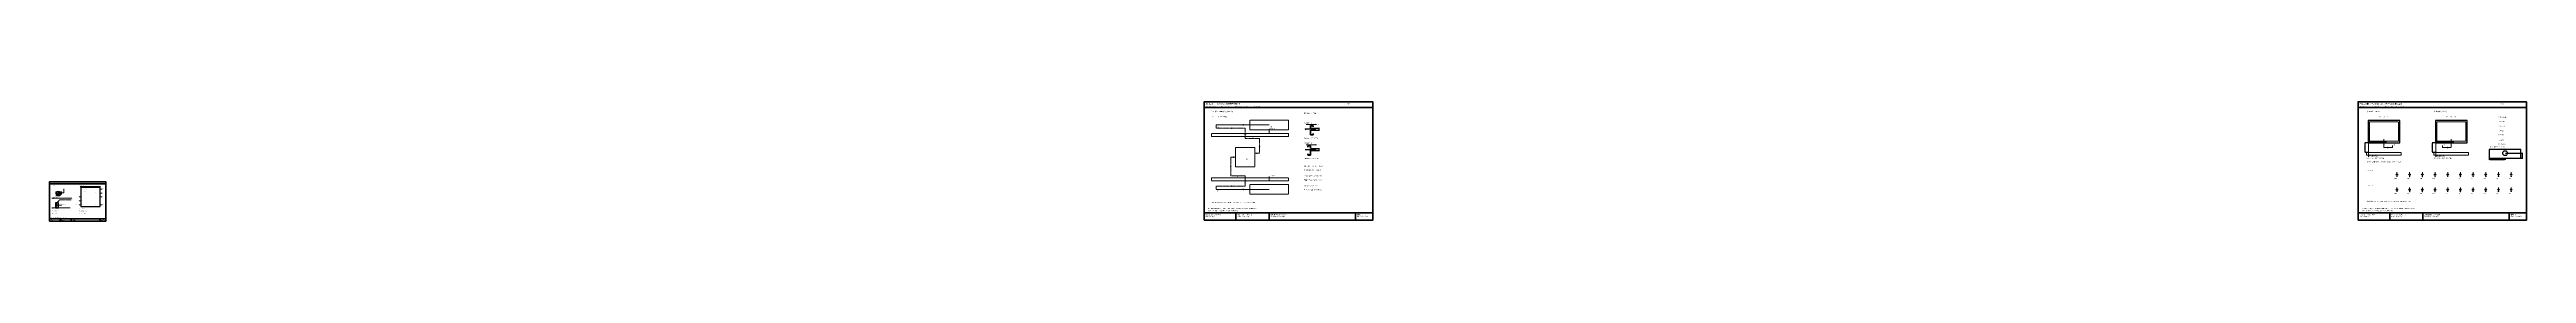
# Model space of a CAD drawing. Header units: millimetres. Extents: x 50 to 612415, y 2 to 4150.
# Drawn here: x 384005 to 409767, y 5 to 1245 of the extents above; entities that cross this region are included whole.
import ezdxf

# ---------------------------------------------------------------- set-up
doc = ezdxf.new("R2010")
doc.units = ezdxf.units.MM
doc.linetypes.add('CENTER', pattern=[5.08, 3.175, -0.635, 0.635, -0.635])
doc.linetypes.add('DASHED', pattern=[1.524, 1.27, -0.254])
for name, color, linetype, lineweight in [('CENTER', 8, 'CENTER', 13), ('DIM', 7, 'Continuous', 13), ('FRAME', 7, 'Continuous', 35), ('HIDDEN', 8, 'DASHED', 13), ('NOTE', 7, 'Continuous', 18), ('OUTLINE', 7, 'Continuous', 25)]:
    doc.layers.add(name, color=color, linetype=linetype, lineweight=lineweight)
doc.styles.add('CN', font='Arial Unicode.ttf')
doc.dimstyles.new('D1_A2', dxfattribs={"dimtxt": 3.6, "dimasz": 2.2, "dimexe": 1.2, "dimexo": 1, "dimgap": 0.8, "dimtad": 1, "dimdsep": 46, "dimtxsty": 'CN', "dimcen": 2.5, "dimclrd": 7, "dimclre": 7, "dimclrt": 7, "dimazin": 3, "dimtfac": 1, "dimtmove": 0, "dimatfit": 3})
doc.dimstyles.new('D3_A2', dxfattribs={"dimtxt": 10.8, "dimasz": 6.6, "dimexe": 3.6, "dimexo": 3, "dimgap": 2.4, "dimtad": 1, "dimdsep": 46, "dimtxsty": 'CN', "dimcen": 2.5, "dimclrd": 7, "dimclre": 7, "dimclrt": 7, "dimazin": 3, "dimtfac": 1, "dimtmove": 0, "dimatfit": 3})

msp = doc.modelspace()

# ---------------------------------------------------------------- linework, layer by layer
at = {"layer": 'CENTER'}
for p, q in [((396290, 970), (396297.5, 973)), ((396440, 970), (396290, 970)), ((396290, 970), (396297.5, 967)), ((396440, 942), (396437, 934.5)), ((396440, 914), (396440, 942)), ((396440, 942), (396443, 934.5)), ((396515, 865), (396522.5, 868)), ((396590, 865), (396515, 865)), ((396515, 865), (396522.5, 862)), ((396590, 787.5), (396587, 780)), ((396590, 710), (396590, 787.5)), ((396590, 787.5), (396593, 780)), ((396290, 572.5), (396287, 580)), ((396290, 670), (396290, 572.5)), ((396290, 572.5), (396293, 580)), ((396315, 670), (396322.5, 673)), ((396340, 670), (396315, 670)), ((396315, 670), (396322.5, 667)), ((396540, 710), (396565, 710)), ((396565, 710), (396557.5, 713)), ((396565, 710), (396557.5, 707)), ((396290, 475), (396365, 475)), ((396290, 370), (396297.5, 373)), ((396440, 370), (396290, 370)), ((396290, 370), (396297.5, 367)), ((396365, 475), (396357.5, 478)), ((396365, 475), (396357.5, 472)), ((396440, 398), (396437, 405.5)), ((396440, 426), (396440, 398)), ((396440, 398), (396443, 405.5)), ((384112, 228), (384230, 228)), ((384230, 228), (384227.5, 229)), ((384230, 228), (384227.5, 227))]:
    msp.add_line(p, q, dxfattribs=at)
for points in [[(396540, 710), (396590, 710), (396590, 865), (396440, 865), (396440, 885), (396440, 914), (396440, 970), (396140, 970), (396140, 1000)], [(396340, 670), (396290, 670), (396290, 475), (396440, 475), (396440, 455), (396440, 426), (396440, 370), (396140, 370), (396140, 340)], [(384082, 145), (384082, 197), (384112, 228)]]:
    msp.add_lwpolyline(points, dxfattribs=at)
at = {"layer": 'DIM'}
for p, q in [((397074, 1008), (397182, 1008)), ((397074, 798), (397182, 798)), ((397182, 1008), (397174.5, 1011)), ((397182, 1008), (397174.5, 1005)), ((397182, 798), (397174.5, 801)), ((397182, 798), (397174.5, 795))]:
    msp.add_line(p, q, dxfattribs=at)
for points in [[(396440, 914), (396690, 914), (396690, 959)], [(408285, 827.5), (408125, 827.5), (408125, 672.5)], [(408985, 827.5), (408825, 827.5), (408825, 672.5)], [(384095, 300), (384155, 300), (384155, 341)], [(396440, 426), (396690, 426), (396690, 471)], [(384082, 171), (384128, 171), (384128, 177)]]:
    msp.add_lwpolyline(points, dxfattribs=at)
for centre, radius in [((396440, 914), 1.65), ((408285, 827.5), 1.65), ((408985, 827.5), 1.65), ((384095, 300), 0.55), ((396440, 426), 1.65), ((384082, 171), 0.55)]:
    msp.add_circle(centre, radius, dxfattribs=at)
at = {"layer": 'FRAME'}
for p, q in [((396015, 1185), (397767, 1185)), ((408015, 1185), (409767, 1185)), ((384005, 395), (384589, 395)), ((384005, 31), (384589, 31)), ((384115, 5), (384115, 31)), ((384230, 5), (384230, 31)), ((384529, 5), (384529, 31)), ((396015, 93), (397767, 93)), ((396345, 15), (396345, 93)), ((396690, 15), (396690, 93)), ((397587, 15), (397587, 93)), ((408015, 93), (409767, 93)), ((408345, 15), (408345, 93)), ((408690, 15), (408690, 93)), ((409587, 15), (409587, 93))]:
    msp.add_line(p, q, dxfattribs=at)
for points in [[(396015, 15), (397767, 15), (397767, 1245), (396015, 1245)], [(408015, 15), (409767, 15), (409767, 1245), (408015, 1245)], [(384005, 5), (384589, 5), (384589, 415), (384005, 415)]]:
    msp.add_lwpolyline(points, close=True, dxfattribs=at)
at = {"layer": 'HIDDEN'}
for p, q in [((396415, 1005), (396422.5, 1008)), ((396690, 1005), (396415, 1005)), ((396415, 1005), (396422.5, 1002)), ((408285, 798.75), (408282, 806.25)), ((408285, 827.5), (408285, 798.75)), ((408285, 798.75), (408288, 806.25)), ((408330, 770), (408322.5, 773)), ((408940, 770), (408947.5, 773)), ((408985, 798.75), (408982, 806.25)), ((408985, 827.5), (408985, 798.75)), ((408985, 798.75), (408988, 806.25)), ((408285, 770), (408330, 770)), ((408330, 770), (408322.5, 767)), ((408985, 770), (408940, 770)), ((408940, 770), (408947.5, 767)), ((384332, 257), (384329.5, 258)), ((384330, 255), (384334, 259)), ((384330, 259), (384334, 255)), ((384530, 335), (384534, 339)), ((384530, 339), (384534, 335)), ((384530, 295), (384534, 299)), ((384530, 299), (384534, 295)), ((384530, 255), (384534, 259)), ((384530, 259), (384534, 255)), ((384532, 337), (384534.5, 338)), ((384554, 337), (384532, 337)), ((384532, 337), (384534.5, 336)), ((384532, 297), (384534.5, 298)), ((384554, 297), (384532, 297)), ((384532, 297), (384534.5, 296)), ((384532, 257), (384534.5, 258)), ((396415, 335), (396422.5, 338)), ((396690, 335), (396415, 335)), ((396415, 335), (396422.5, 332)), ((408420, 465), (408417, 472.5)), ((408420, 309), (408417, 316.5)), ((408420, 513), (408420, 465)), ((408420, 465), (408423, 472.5)), ((408420, 357), (408420, 309)), ((408420, 309), (408423, 316.5)), ((408552, 465), (408549, 472.5)), ((408552, 309), (408549, 316.5)), ((408552, 513), (408552, 465)), ((408552, 465), (408555, 472.5)), ((408552, 357), (408552, 309)), ((408552, 309), (408555, 316.5)), ((408684, 465), (408681, 472.5)), ((408684, 309), (408681, 316.5)), ((408684, 513), (408684, 465)), ((408684, 465), (408687, 472.5)), ((408684, 357), (408684, 309)), ((408684, 309), (408687, 316.5)), ((408816, 465), (408813, 472.5)), ((408816, 309), (408813, 316.5)), ((408816, 513), (408816, 465)), ((408816, 465), (408819, 472.5)), ((408816, 357), (408816, 309)), ((408816, 309), (408819, 316.5)), ((408948, 465), (408945, 472.5)), ((408948, 309), (408945, 316.5)), ((408948, 513), (408948, 465)), ((408948, 465), (408951, 472.5)), ((408948, 357), (408948, 309)), ((408948, 309), (408951, 316.5)), ((409080, 465), (409077, 472.5)), ((409080, 309), (409077, 316.5)), ((409080, 513), (409080, 465)), ((409080, 465), (409083, 472.5)), ((409080, 357), (409080, 309)), ((409080, 309), (409083, 316.5)), ((409212, 465), (409209, 472.5)), ((409212, 309), (409209, 316.5)), ((409212, 513), (409212, 465)), ((409212, 465), (409215, 472.5)), ((409212, 357), (409212, 309)), ((409212, 309), (409215, 316.5)), ((409344, 465), (409341, 472.5)), ((409344, 309), (409341, 316.5)), ((409344, 513), (409344, 465)), ((409344, 465), (409347, 472.5)), ((409344, 357), (409344, 309)), ((409344, 309), (409347, 316.5)), ((409476, 465), (409473, 472.5)), ((409476, 309), (409473, 316.5)), ((409476, 513), (409476, 465)), ((409476, 465), (409479, 472.5)), ((409476, 357), (409476, 309)), ((409476, 309), (409479, 316.5)), ((409608, 465), (409605, 472.5)), ((409608, 309), (409605, 316.5)), ((409608, 513), (409608, 465)), ((409608, 465), (409611, 472.5)), ((409608, 357), (409608, 309)), ((409608, 309), (409611, 316.5)), ((384030, 245), (384240, 245)), ((384030, 145), (384220, 145)), ((384310, 257), (384332, 257)), ((384310, 217), (384332, 217)), ((384310, 177), (384332, 177)), ((384332, 257), (384329.5, 256)), ((384332, 217), (384329.5, 218)), ((384332, 217), (384329.5, 216)), ((384332, 177), (384329.5, 178)), ((384332, 177), (384329.5, 176)), ((384330, 215), (384334, 219)), ((384330, 219), (384334, 215)), ((384330, 175), (384334, 179)), ((384330, 179), (384334, 175)), ((384530, 175), (384534, 179)), ((384530, 179), (384534, 175)), ((384554, 257), (384532, 257)), ((384532, 257), (384534.5, 256)), ((384532, 177), (384534.5, 178)), ((384554, 177), (384532, 177)), ((384532, 177), (384534.5, 176))]:
    msp.add_line(p, q, dxfattribs=at)
for points in [[(396490, 955), (396890, 955), (396890, 1055), (396490, 1055)], [(408135, 835), (408435, 835), (408435, 1035), (408135, 1035)], [(408835, 835), (409135, 835), (409135, 1035), (408835, 1035)], [(396090, 885), (396890, 885), (396890, 915), (396090, 915)], [(396340, 570), (396540, 570), (396540, 770), (396340, 770)], [(408105, 690), (408465, 690), (408465, 720), (408105, 720)], [(408805, 690), (409165, 690), (409165, 720), (408805, 720)], [(384071, 288.5), (384119, 288.5), (384119, 311.5), (384071, 311.5)], [(396090, 425), (396890, 425), (396890, 455), (396090, 455)], [(396490, 285), (396890, 285), (396890, 385), (396490, 385)]]:
    msp.add_lwpolyline(points, close=True, dxfattribs=at)
for points in [[(396690, 1005), (396140, 1005), (396140, 1000)], [(408285, 855), (408285, 827.5), (408285, 770), (408375, 770), (408375, 790)], [(408985, 855), (408985, 827.5), (408985, 770), (408895, 770), (408895, 790)], [(396690, 335), (396140, 335), (396140, 340)]]:
    msp.add_lwpolyline(points, dxfattribs=at)
at = {"layer": 'OUTLINE'}
for p, q in [((396430, 914), (396450, 914)), ((397065, 960), (397072.5, 963)), ((397175, 960), (397065, 960)), ((397065, 960), (397072.5, 957)), ((408260, 827.5), (408310, 827.5)), ((408960, 827.5), (409010, 827.5)), ((397065, 750), (397175, 750)), ((397175, 750), (397167.5, 753)), ((397175, 750), (397167.5, 747)), ((396430, 426), (396450, 426))]:
    msp.add_line(p, q, dxfattribs=at)
for points in [[(408120, 820), (408450, 820), (408450, 1050), (408120, 1050)], [(408820, 820), (409150, 820), (409150, 1050), (408820, 1050)], [(397091, 786), (397121, 786), (397121, 788), (397091, 788)], [(397091, 775), (397093, 775), (397093, 786), (397091, 786)], [(397119, 970), (397121, 970), (397121, 998), (397119, 998)], [(397119, 996), (397149, 996), (397149, 998), (397119, 998)], [(397119, 901), (397121, 901), (397121, 950), (397119, 950)], [(397119, 901), (397149, 901), (397149, 903), (397119, 903)], [(397119, 760), (397121, 760), (397121, 788), (397119, 788)], [(397147, 985), (397149, 985), (397149, 996), (397147, 996)], [(397147, 903), (397149, 903), (397149, 914), (397147, 914)], [(397091, 693), (397093, 693), (397093, 704), (397091, 704)], [(397091, 691), (397121, 691), (397121, 693), (397091, 693)], [(397119, 691), (397121, 691), (397121, 740), (397119, 740)], [(409380, 660), (409710, 660), (409710, 751), (409380, 751)], [(384081, 290), (384109, 290), (384109, 310), (384081, 310)], [(384332, 157), (384532, 157), (384532, 357), (384332, 357)], [(384066.4, 146), (384097.6, 146), (384097.6, 197), (384066.4, 197)]]:
    msp.add_lwpolyline(points, close=True, dxfattribs=at)
for centre, radius in [((409545, 711), 25), ((384075, 300), 1.75), ((384115, 300), 1.75), ((408420, 489), 7), ((408420, 333), 7), ((408552, 489), 7), ((408552, 333), 7), ((408684, 489), 7), ((408684, 333), 7), ((408816, 489), 7), ((408816, 333), 7), ((408948, 489), 7), ((408948, 333), 7), ((409080, 489), 7), ((409080, 333), 7), ((409212, 489), 7), ((409212, 333), 7), ((409344, 489), 7), ((409344, 333), 7), ((409476, 489), 7), ((409476, 333), 7), ((409608, 489), 7), ((409608, 333), 7)]:
    msp.add_circle(centre, radius, dxfattribs=at)

# ---------------------------------------------------------------- texts
at = {"layer": 'NOTE', "attachment_point": 1, "style": 'CN'}
for s, insert, char_height, width in [('近门与远门｜W3 / W4分别穿两只C筋护口', (396030, 1230), 13.8, 1452), ('本页件 E02/E05    |    装配 A01·P04    |    三维 V06·P11 / V07·P12    |    索引 I03·P03', (396036, 1197), 10.8, 1710), ('W3 / U3近门；W4 / U4远门', (396090, 1095), 9.6, 861), ('俯视路线｜虚框为成品验收包络', (396090, 1149), 11.4, 861), ('过孔剖面｜YZ投影', (397050, 1131), 11.4, 654), ('K02 φ20 / T2', (397050, 1032), 10.5, 690), ('E05', (397497, 1230), 12, 270), ('木盒与桌面｜原装线走长边孔，用户线走桌面预留孔', (408030, 1230), 13.8, 1452), ('本页件 E01    |    装配 A04·P17    |    三维 V06·P11    |    索引 I03·P03', (408036, 1197), 10.8, 1710), ('① 左木盒（A05-L）', (408105, 1149), 11.4, 606), ('PS1 → U1 → X1', (408225, 1093), 10.5, 549), ('② 右木盒（A05-R）', (408804, 1149), 11.4, 615), ('PS2 → U2 → X2', (408925, 1093), 10.5, 549), ('W03A近长板', (409473, 1089), 10.5, 258), ('φ50 / T15', (409473, 1044), 10.5, 258), ('E06', (409497, 1230), 12, 270), ('X4', (396146, 985), 9.3, 210), ('K03 / φ20', (396690, 971), 9.3, 315), ('PS4', (396696, 990), 9.3, 210), ('只穿护套线；护管止于孔前', (397050, 870), 9, 705), ('K03 φ20 / T2', (397050, 822), 10.5, 690), ('+Y', (397194, 1014), 8.4, 105), ('+Y', (397194, 804), 8.4, 105), ('X1', (408384, 802), 10.2, 165), ('X2', (408904, 802), 10.2, 165), ('W03A共同正视｜加工见W03', (409383, 780), 9, 351), ('局部165 / 51', (409473, 996), 9.3, 258), ('插头通过待验', (409473, 810), 9, 258), ('上边余15', (409473, 948), 9.3, 258), ('下边余26', (409473, 906), 9.3, 258), ('H06白护口', (409473, 852), 9.3, 258), ('JB1', (396446, 655), 9.3, 210), ('顺序：JB1 → K02/K03 → X3/X4', (397050, 582), 9.6, 654), ('再插U3/U4原装线 → PS3/PS4', (397050, 540), 9.6, 654), ('只穿护套线；护管止于孔前', (397050, 660), 9, 705), ('板外100通道；孔边至最近梁155', (408105, 664), 9, 570), ('近排 Y250', (408105, 537), 9.6, 327), ('③ W01两排用户孔｜K20~K29近排；K30~K39远排', (408105, 627), 11.4, 1605), ('K04 φ50 / W03A', (408125, 684.5), 9.3, 315), ('板外100通道；孔边至最近梁155', (408805, 664), 9, 570), ('K05 φ50 / W03A', (408825, 684.5), 9.3, 315), ('入口与中央盒｜找孔号，再装护口和抗拉固定', (384010, 410), 4.6, 484), ('本页件 E07/E09/E10/E17 等    |    装配 A01·P04    |    三维 V06·P11 / V08·P13    |    索引 I03·P03', (384012, 399), 3.6, 570), ('① S04入口｜面板平面', (384030, 379), 3.9, 231), ('2φ3.5固定孔，孔距40±0.2', (384030, 260), 3.3, 231), ('K01：28×20；R≤3', (384155, 345), 3.1, 105), ('K12?', (384276, 262), 3, 48), ('③ JB1俯视｜盖向下', (384318, 379), 3.9, 247), ('W3', (384339, 262), 3, 40), ('JB1 / E07', (384363, 345), 3.7, 150), ('200×200×70', (384363, 333), 3.2, 150), ('内部19端子 → E03', (384363, 315), 3.1, 160), ('W5', (384480, 342), 3, 40), ('W4', (384480, 302), 3, 40), ('PE6', (384480, 262), 3, 40), ('E04', (384499, 410), 4, 90), ('K16?', (384556, 342), 3, 48), ('K15?', (384556, 302), 3, 48), ('K14?', (384556, 262), 3, 48), ('X3', (396146, 325), 9.3, 210), ('K02 / φ20', (396690, 483), 9.3, 315), ('PS3', (396696, 320), 9.3, 210), ('Z848..882过梁层：净34', (397050, 378), 10.2, 654), ('成品插头不得穿此φ20孔。NE08', (397050, 438), 9.3, 654), ('护管真实外径≤25，不能只看DN25。', (397050, 336), 9, 654), ('护口适配φ20/T2；型号待到货核。', (397050, 480), 9.3, 654), ('远排 Y950', (408105, 381), 9.6, 327), ('K20', (408396, 453), 8.4, 99), ('K30', (408396, 297), 8.4, 99), ('K21', (408528, 453), 8.4, 99), ('K31', (408528, 297), 8.4, 99), ('K22', (408660, 453), 8.4, 99), ('K32', (408660, 297), 8.4, 99), ('K23', (408792, 453), 8.4, 99), ('K33', (408792, 297), 8.4, 99), ('K24', (408924, 453), 8.4, 99), ('K34', (408924, 297), 8.4, 99), ('K25', (409056, 453), 8.4, 99), ('K35', (409056, 297), 8.4, 99), ('K26', (409188, 453), 8.4, 99), ('K36', (409188, 297), 8.4, 99), ('K27', (409320, 453), 8.4, 99), ('K37', (409320, 297), 8.4, 99), ('K28', (409452, 453), 8.4, 99), ('K38', (409452, 297), 8.4, 99), ('K29', (409584, 453), 8.4, 99), ('K39', (409584, 297), 8.4, 99), ('HW73005-L2000体验桌\\P制作深化 R03', (384010, 26), 3.6, 100), ('实线孔＝尺寸已定；×?＝待核开孔；虚线路径不代表实装通过。', (384018, 39), 2.8, 555), ('L/N/PE快接按入口本体标识；不从图猜端脚顺序。JB1接头/内柱/抗拉见NE04、NE07、NE11。', (384018, 47), 3, 555), ('木底Z882', (384030, 240), 3, 120), ('切口+0.2/0；开口朝下。NE07', (384030, 252), 3.1, 231), ('后罩不抗拉；独立夹护套。NE04', (384030, 91), 3, 238), ('② W00上弯 → Z865过梁层 → JB1', (384030, 117), 3.2, 237), ('护套OD≤8.5；选线允许R≤30。NE07', (384030, 104), 3, 238), ('S04板面Z782', (384030, 139), 3, 125), ('单位：mm    比例：1:1\\P日期：2026-10-01', (384120, 26), 3.6, 105), ('RC320-03后罩至Z834', (384128, 181), 3.1, 105), ('成型深化稿 · 未生产放行\\P未注外观工艺参照样板', (384235, 26), 3.6, 289), ('K11?', (384276, 222), 3, 48), ('K10?', (384276, 182), 3, 48), ('左右接头突出≤30；拆盒前拔P0并验无电。', (384307, 90), 3.1, 269), ('×?仅规划位：接头与孔径待选，禁止照图钻。', (384307, 105), 3.1, 269), ('K13 W2 / K14 PE6 / K15 W4 / K16 W5：右面', (384307, 123), 3, 269), ('K10 W00 / K11 W1 / K12 W3：左面', (384307, 137), 3.1, 267), ('W1', (384339, 222), 3, 40), ('W00', (384339, 182), 3, 40), ('W2', (384480, 182), 3, 40), ('图页：46\\P签核：待实际签核', (384534, 26), 3.6, 55), ('K13?', (384556, 182), 3, 48), ('HW73005-L2000体验桌\\P制作深化 R03', (396030, 78), 10.8, 300), ('两条门原装线留活动余量；避锁舌、铰链、工具柱。φ20只穿W3/W4护套段，不剪原装插头。', (396054, 141), 9, 1665), ('实线孔＝尺寸已定；×?＝待核开孔；虚线路径不代表实装通过。', (396054, 117), 8.4, 1665), ('PS3/4总包络400×100×86.5；固定器、原线、用户插头、门全启闭须实插。NE09', (396090, 204), 9, 1623), ('单位：mm    比例：1:3\\P日期：2026-10-01', (396360, 78), 10.8, 315), ('成型深化稿 · 未生产放行\\P未注外观工艺参照样板', (396705, 78), 10.8, 867), ('图页：47\\P签核：待实际签核', (397602, 78), 10.8, 165), ('HW73005-L2000体验桌\\P制作深化 R03', (408030, 78), 10.8, 300), ('W03A原装插头过φ50、护口拆装及弯曲半径首件核；UC01~20为用户预留孔，未分配市电。NE10/13', (408054, 141), 9, 1665), ('实线孔＝尺寸已定；×?＝待核开孔；虚线路径不代表实装通过。', (408054, 117), 8.4, 1665), ('孔列为索引示意；真实X=235+170n，n=0..9；φ14+0.5/0，H25内φ12。NE13', (408105, 216), 9.6, 1623), ('单位：mm    比例：1:3\\P日期：2026-10-01', (408360, 78), 10.8, 315), ('成型深化稿 · 未生产放行\\P未注外观工艺参照样板', (408705, 78), 10.8, 867), ('图页：48\\P签核：待实际签核', (409602, 78), 10.8, 165)]:
    msp.add_mtext(s, dxfattribs=dict(at, insert=insert, char_height=char_height, width=width))

# ---------------------------------------------------------------- dimensions: what is measured, and where the dimension line sits
at = {"layer": 'DIM'}
for base, p1, p2, dimstyle in [((397210, 950), (397120, 950), (397120, 970), 'D3_A2'), ((408090, 720), (408135, 720), (408135, 820), 'D3_A2'), ((408790, 720), (408835, 720), (408835, 820), 'D3_A2'), ((397210, 740), (397120, 740), (397120, 760), 'D3_A2'), ((409725, 660), (409545, 660), (409545, 711), 'D3_A2'), ((384131, 290), (384109, 290), (384109, 310), 'D1_A2')]:
    msp.add_linear_dim(base=base, p1=p1, p2=p2, angle=90, dimstyle=dimstyle, dxfattribs=at).render()
for base, p1, p2, dimstyle in [((409380, 645), (409380, 660), (409545, 660), 'D3_A2'), ((384075, 272), (384075, 300), (384115, 300), 'D1_A2'), ((384081, 285), (384081, 290), (384109, 290), 'D1_A2'), ((384332, 367), (384332, 357), (384532, 357), 'D1_A2')]:
    msp.add_linear_dim(base=base, p1=p1, p2=p2, dimstyle=dimstyle, dxfattribs=at).render()

doc.saveas('drawing.dxf')
